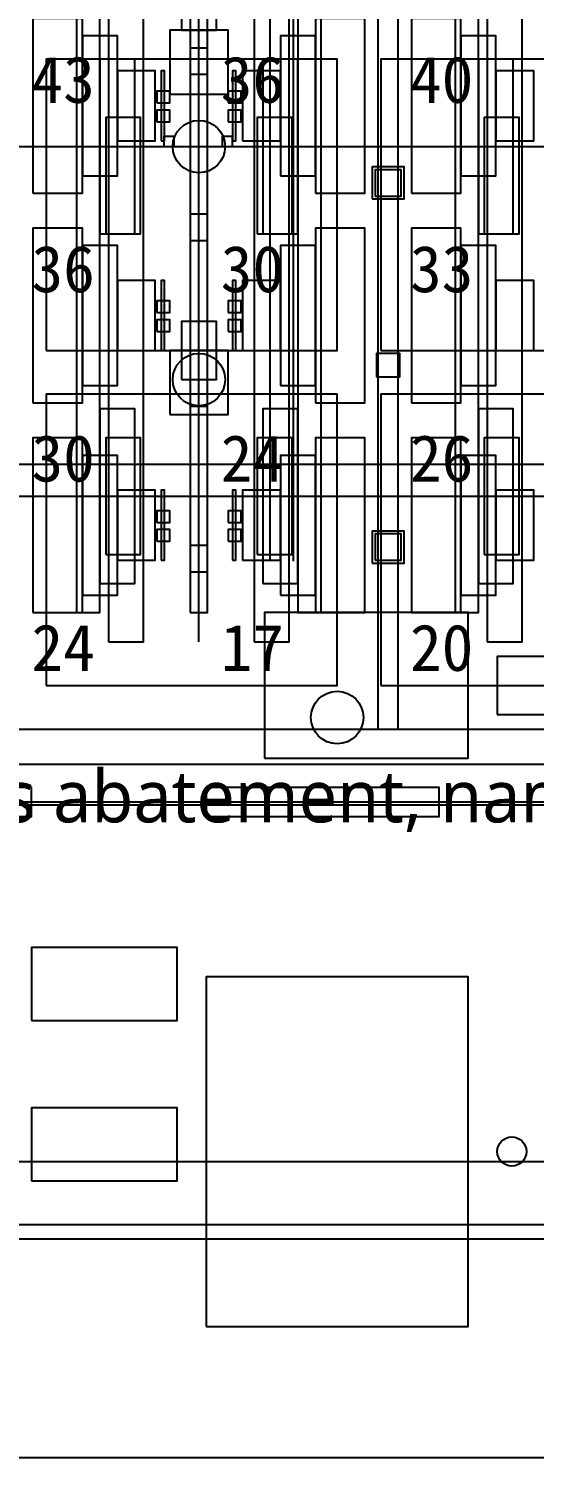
# Model space of a CAD drawing. Header units: metres. Extents: x -1640 to 1560, y -268 to 2338.
# Drawn here: x 166.9 to 184.28, y 862 to 911.05 of the extents above; entities that cross this region are included whole.
import ezdxf

# ---------------------------------------------------------------- set-up
doc = ezdxf.new("R2010")
doc.units = ezdxf.units.M
for name, color, linetype in [('1F_CDS', 5, 'Continuous'), ('1F_EHS_EXIT_DOOR_CONCEPT', 3, 'Continuous'), ('1F_EHS_EXTINGUISHER_HYDRANT_CABINET_CONCEPT', 1, 'Continuous'), ('1F_EHS_GAS_DETECTOR', 6, 'Continuous'), ('1F_PUMP', 2, 'Continuous'), ('1F_SCR', 3, 'Continuous'), ('1F_STRUCT_COLUMN', 8, 'Continuous'), ('1F_SUPPORT', 4, 'Continuous'), ('1F_ZONE', 3, 'Continuous'), ('2F_CSF_LATERAL_RACK_CONCEPT', 9, 'Continuous'), ('2F_EHS_EXIT_DOOR_CONCEPT', 3, 'Continuous'), ('2F_EHS_EXTINGUISHER_HYDRANT_CABINET_CONCEPT', 1, 'Continuous'), ('2F_EHS_GAS_DETECTOR', 6, 'Continuous'), ('2F_RFG', 5, 'Continuous'), ('2F_STRUCT_COLUMN', 8, 'Continuous'), ('2F_SUPPORT', 4, 'Continuous'), ('2F_VMB', 6, 'Continuous'), ('2F_ZONE', 3, 'Continuous'), ('3F_CLEANROOM_OVERHEAD_PIPE_DUCT_CONCEPT', 9, 'Continuous'), ('3F_EHS_EGRESS_DIST_M', 2, 'Continuous'), ('3F_EHS_EXIT_DOOR_CONCEPT', 3, 'Continuous'), ('3F_EHS_EXTINGUISHER_HYDRANT_CABINET_CONCEPT', 1, 'Continuous'), ('3F_ETCH', 2, 'Continuous'), ('3F_FOUP', 5, 'Continuous'), ('3F_OHT', 9, 'Continuous'), ('3F_OHTV', 1, 'Continuous'), ('3F_STRUCT_COLUMN', 8, 'Continuous'), ('3F_SUPPORT', 4, 'Continuous'), ('3F_TBAR', 6, 'Continuous'), ('3F_ZONE', 3, 'Continuous'), ('4F_DCC', 3, 'Continuous'), ('4F_FFU', 1, 'Continuous'), ('4F_STRUCT_PLENUM_TRUSS_CONCEPT', 9, 'Continuous'), ('4F_SUPPORT', 4, 'Continuous'), ('4F_ZONE', 3, 'Continuous'), ('5F_CDS', 5, 'Continuous'), ('5F_EHS_EXIT_DOOR_CONCEPT', 3, 'Continuous'), ('5F_EHS_EXTINGUISHER_HYDRANT_CABINET_CONCEPT', 1, 'Continuous'), ('5F_EHS_GAS_DETECTOR', 6, 'Continuous'), ('5F_PUMP', 2, 'Continuous'), ('5F_SCR', 3, 'Continuous'), ('5F_STRUCT_COLUMN', 8, 'Continuous'), ('5F_SUPPORT', 4, 'Continuous'), ('5F_ZONE', 3, 'Continuous'), ('6F_CSF_LATERAL_RACK_CONCEPT', 9, 'Continuous'), ('6F_EHS_EXIT_DOOR_CONCEPT', 3, 'Continuous'), ('6F_EHS_EXTINGUISHER_HYDRANT_CABINET_CONCEPT', 1, 'Continuous'), ('6F_EHS_GAS_DETECTOR', 6, 'Continuous'), ('6F_RFG', 5, 'Continuous'), ('6F_STRUCT_COLUMN', 8, 'Continuous'), ('6F_SUPPORT', 4, 'Continuous'), ('6F_VMB', 6, 'Continuous'), ('6F_ZONE', 3, 'Continuous'), ('7F_CLEANROOM_OVERHEAD_PIPE_DUCT_CONCEPT', 9, 'Continuous'), ('7F_EHS_EGRESS_DIST_M', 2, 'Continuous'), ('7F_EHS_EXIT_DOOR_CONCEPT', 3, 'Continuous'), ('7F_EHS_EXTINGUISHER_HYDRANT_CABINET_CONCEPT', 1, 'Continuous'), ('7F_ETCH', 2, 'Continuous'), ('7F_FOUP', 5, 'Continuous'), ('7F_OHT', 9, 'Continuous'), ('7F_OHTV', 1, 'Continuous'), ('7F_STRUCT_COLUMN', 8, 'Continuous'), ('7F_SUPPORT', 4, 'Continuous'), ('7F_TBAR', 6, 'Continuous'), ('7F_ZONE', 3, 'Continuous'), ('8F_DCC', 3, 'Continuous'), ('8F_FFU', 1, 'Continuous'), ('8F_STRUCT_PLENUM_TRUSS_CONCEPT', 9, 'Continuous'), ('8F_SUPPORT', 4, 'Continuous'), ('8F_ZONE', 3, 'Continuous'), ('EHS_GAS_SUPPLY', 3, 'Continuous'), ('EHS_PROCESS_EXHAUST', 1, 'Continuous'), ('EHS_TREATED_EXHAUST', 30, 'Continuous'), ('OUTLINE', 7, 'Continuous'), ('RF_RSC', 4, 'Continuous'), ('RF_STACK', 2, 'Continuous'), ('UTIL_CHEM_CONCEPT', 6, 'Continuous'), ('UTIL_CHW.R_CONCEPT', 2, 'Continuous'), ('UTIL_CHW.S_CONCEPT', 1, 'Continuous'), ('UTIL_EXH.ACID_CONCEPT', 4, 'Continuous'), ('UTIL_EXH.ALK_CONCEPT', 5, 'Continuous'), ('UTIL_GAS.SPEC_CONCEPT', 3, 'Continuous'), ('UTIL_PCW.R_CONCEPT', 1, 'Continuous'), ('UTIL_PCW.S_CONCEPT', 6, 'Continuous'), ('UTIL_TEXT', 7, 'Continuous'), ('UTIL_UPW.R_CONCEPT', 2, 'Continuous'), ('UTIL_UPW.S_CONCEPT', 1, 'Continuous')]:
    doc.layers.add(name, color=color, linetype=linetype)
doc.styles.add('KO', font='malgun.ttf')

msp = doc.modelspace()

# ---------------------------------------------------------------- linework, layer by layer
at = {"layer": '1F_CDS'}
for points in [[(167, 877), (172, 877), (172, 879.5), (167, 879.5)], [(167, 871.5), (172, 871.5), (172, 874), (167, 874)]]:
    msp.add_lwpolyline(points, close=True, dxfattribs=at)
at = {"layer": '1F_EHS_EXIT_DOOR_CONCEPT'}
msp.add_circle((177.5, 887.4), 0.9, dxfattribs=at)
at = {"layer": '1F_EHS_EXTINGUISHER_HYDRANT_CABINET_CONCEPT'}
msp.add_circle((183.5, 872.5), 0.5, dxfattribs=at)
at = {"layer": '1F_EHS_GAS_DETECTOR'}
msp.add_circle((172.75, 899), 0.9, dxfattribs=at)
at = {"layer": '1F_PUMP'}
for points in [[(169.55, 904), (170.75, 904), (170.75, 908), (169.55, 908)], [(174.75, 904), (175.95, 904), (175.95, 908), (174.75, 908)], [(182.55, 904), (183.75, 904), (183.75, 908), (182.55, 908)], [(169.55, 893), (170.75, 893), (170.75, 897), (169.55, 897)], [(174.75, 893), (175.95, 893), (175.95, 897), (174.75, 897)], [(182.55, 893), (183.75, 893), (183.75, 897), (182.55, 897)]]:
    msp.add_lwpolyline(points, close=True, dxfattribs=at)
at = {"layer": '1F_SCR'}
for points in [[(171.75, 908.8), (173.75, 908.8), (173.75, 911), (171.75, 911)], [(171.75, 897.8), (173.75, 897.8), (173.75, 900), (171.75, 900)]]:
    msp.add_lwpolyline(points, close=True, dxfattribs=at)
at = {"layer": '1F_STRUCT_COLUMN'}
for points in [[(178.7, 905.2), (179.8, 905.2), (179.8, 906.3), (178.7, 906.3)], [(178.7, 892.7), (179.8, 892.7), (179.8, 893.8), (178.7, 893.8)]]:
    msp.add_lwpolyline(points, close=True, dxfattribs=at)
at = {"layer": '1F_SUPPORT'}
msp.add_lwpolyline([(173, 866.5), (182, 866.5), (182, 878.5), (173, 878.5)], close=True, dxfattribs=at)
at = {"layer": '1F_ZONE'}
msp.add_lwpolyline([(16.5, 887), (290, 887), (290, 1045), (16.5, 1045)], close=True, dxfattribs=at)
at = {"layer": '2F_CSF_LATERAL_RACK_CONCEPT'}
for points in [[(168.55, 891), (169.35, 891), (169.35, 1041), (168.55, 1041)], [(176.15, 891), (176.95, 891), (176.95, 1041), (176.15, 1041)], [(181.55, 891), (182.35, 891), (182.35, 1041), (181.55, 1041)]]:
    msp.add_lwpolyline(points, close=True, dxfattribs=at)
at = {"layer": '2F_EHS_EXIT_DOOR_CONCEPT'}
msp.add_circle((177.5, 887.4), 0.9, dxfattribs=at)
at = {"layer": '2F_EHS_EXTINGUISHER_HYDRANT_CABINET_CONCEPT'}
msp.add_circle((183.5, 872.5), 0.5, dxfattribs=at)
at = {"layer": '2F_EHS_GAS_DETECTOR'}
msp.add_circle((172.75, 907), 0.9, dxfattribs=at)
at = {"layer": '2F_RFG'}
for points in [[(169.35, 904), (170.55, 904), (170.55, 910), (169.35, 910)], [(174.95, 904), (176.15, 904), (176.15, 910), (174.95, 910)], [(182.35, 904), (183.55, 904), (183.55, 910), (182.35, 910)], [(169.35, 892), (170.55, 892), (170.55, 898), (169.35, 898)], [(174.95, 892), (176.15, 892), (176.15, 898), (174.95, 898)], [(182.35, 892), (183.55, 892), (183.55, 898), (182.35, 898)]]:
    msp.add_lwpolyline(points, close=True, dxfattribs=at)
at = {"layer": '2F_STRUCT_COLUMN'}
for points in [[(178.8, 905.3), (179.7, 905.3), (179.7, 906.2), (178.8, 906.2)], [(178.8, 892.8), (179.7, 892.8), (179.7, 893.7), (178.8, 893.7)]]:
    msp.add_lwpolyline(points, close=True, dxfattribs=at)
at = {"layer": '2F_SUPPORT'}
msp.add_lwpolyline([(173, 866.5), (182, 866.5), (182, 878.5), (173, 878.5)], close=True, dxfattribs=at)
at = {"layer": '2F_VMB'}
for points in [[(172.15, 911), (173.35, 911), (173.35, 913), (172.15, 913)], [(172.15, 899), (173.35, 899), (173.35, 901), (172.15, 901)]]:
    msp.add_lwpolyline(points, close=True, dxfattribs=at)
at = {"layer": '2F_ZONE'}
msp.add_lwpolyline([(16.5, 887), (290, 887), (290, 1045), (16.5, 1045)], close=True, dxfattribs=at)
at = {"layer": '3F_CLEANROOM_OVERHEAD_PIPE_DUCT_CONCEPT'}
for points in [[(169.65, 890), (170.85, 890), (170.85, 1042), (169.65, 1042)], [(174.65, 890), (175.85, 890), (175.85, 1042), (174.65, 1042)], [(182.65, 890), (183.85, 890), (183.85, 1042), (182.65, 1042)]]:
    msp.add_lwpolyline(points, close=True, dxfattribs=at)
at = {"layer": '3F_EHS_EXIT_DOOR_CONCEPT'}
msp.add_circle((177.5, 887.4), 0.9, dxfattribs=at)
at = {"layer": '3F_EHS_EXTINGUISHER_HYDRANT_CABINET_CONCEPT'}
msp.add_circle((183.5, 872.5), 0.5, dxfattribs=at)
at = {"layer": '3F_ETCH'}
for points in [[(167.05, 905.4), (168.75, 905.4), (168.75, 911.4), (167.05, 911.4)], [(176.75, 905.4), (178.45, 905.4), (178.45, 911.4), (176.75, 911.4)], [(180.05, 905.4), (181.75, 905.4), (181.75, 911.4), (180.05, 911.4)], [(168.75, 906), (169.95, 906), (169.95, 910.8), (168.75, 910.8)], [(175.55, 906), (176.75, 906), (176.75, 910.8), (175.55, 910.8)], [(181.75, 906), (182.95, 906), (182.95, 910.8), (181.75, 910.8)], [(169.95, 907.2), (171.25, 907.2), (171.25, 909.6), (169.95, 909.6)], [(174.25, 907.2), (175.55, 907.2), (175.55, 909.6), (174.25, 909.6)], [(182.95, 907.2), (184.25, 907.2), (184.25, 909.6), (182.95, 909.6)], [(167.05, 898.2), (168.75, 898.2), (168.75, 904.2), (167.05, 904.2)], [(176.75, 898.2), (178.45, 898.2), (178.45, 904.2), (176.75, 904.2)], [(180.05, 898.2), (181.75, 898.2), (181.75, 904.2), (180.05, 904.2)], [(168.75, 898.8), (169.95, 898.8), (169.95, 903.6), (168.75, 903.6)], [(175.55, 898.8), (176.75, 898.8), (176.75, 903.6), (175.55, 903.6)], [(181.75, 898.8), (182.95, 898.8), (182.95, 903.6), (181.75, 903.6)], [(169.95, 900), (171.25, 900), (171.25, 902.4), (169.95, 902.4)], [(174.25, 900), (175.55, 900), (175.55, 902.4), (174.25, 902.4)], [(182.95, 900), (184.25, 900), (184.25, 902.4), (182.95, 902.4)], [(167.05, 891), (168.75, 891), (168.75, 897), (167.05, 897)], [(176.75, 891), (178.45, 891), (178.45, 897), (176.75, 897)], [(180.05, 891), (181.75, 891), (181.75, 897), (180.05, 897)], [(168.75, 891.6), (169.95, 891.6), (169.95, 896.4), (168.75, 896.4)], [(175.55, 891.6), (176.75, 891.6), (176.75, 896.4), (175.55, 896.4)], [(181.75, 891.6), (182.95, 891.6), (182.95, 896.4), (181.75, 896.4)], [(169.95, 892.8), (171.25, 892.8), (171.25, 895.2), (169.95, 895.2)], [(174.25, 892.8), (175.55, 892.8), (175.55, 895.2), (174.25, 895.2)], [(182.95, 892.8), (184.25, 892.8), (184.25, 895.2), (182.95, 895.2)]]:
    msp.add_lwpolyline(points, close=True, dxfattribs=at)
at = {"layer": '3F_FOUP'}
for points in [[(171.3, 908.5), (171.75, 908.5), (171.75, 908.9), (171.3, 908.9)], [(173.75, 908.5), (174.2, 908.5), (174.2, 908.9), (173.75, 908.9)], [(171.3, 907.85), (171.75, 907.85), (171.75, 908.25), (171.3, 908.25)], [(173.75, 907.85), (174.2, 907.85), (174.2, 908.25), (173.75, 908.25)], [(171.3, 901.3), (171.75, 901.3), (171.75, 901.7), (171.3, 901.7)], [(173.75, 901.3), (174.2, 901.3), (174.2, 901.7), (173.75, 901.7)], [(171.3, 900.65), (171.75, 900.65), (171.75, 901.05), (171.3, 901.05)], [(173.75, 900.65), (174.2, 900.65), (174.2, 901.05), (173.75, 901.05)], [(171.3, 894.1), (171.75, 894.1), (171.75, 894.5), (171.3, 894.5)], [(173.75, 894.1), (174.2, 894.1), (174.2, 894.5), (173.75, 894.5)], [(171.3, 893.45), (171.75, 893.45), (171.75, 893.85), (171.3, 893.85)], [(173.75, 893.45), (174.2, 893.45), (174.2, 893.85), (173.75, 893.85)]]:
    msp.add_lwpolyline(points, close=True, dxfattribs=at)
at = {"layer": '3F_OHT'}
msp.add_line((172.75, 890), (172.75, 962), dxfattribs=at)
at = {"layer": '3F_OHTV'}
for points in [[(172.45, 909.48), (173.05, 909.48), (173.05, 910.38), (172.45, 910.38)], [(172.45, 903.78), (173.05, 903.78), (173.05, 904.68), (172.45, 904.68)], [(172.45, 898.09), (173.05, 898.09), (173.05, 898.99), (172.45, 898.99)], [(172.45, 892.4), (173.05, 892.4), (173.05, 893.3), (172.45, 893.3)]]:
    msp.add_lwpolyline(points, close=True, dxfattribs=at)
at = {"layer": '3F_STRUCT_COLUMN'}
msp.add_lwpolyline([(178.85, 899.1), (179.65, 899.1), (179.65, 899.9), (178.85, 899.9)], close=True, dxfattribs=at)
at = {"layer": '3F_SUPPORT'}
msp.add_lwpolyline([(173, 866.5), (182, 866.5), (182, 878.5), (173, 878.5)], close=True, dxfattribs=at)
at = {"layer": '3F_TBAR'}
for points in [[(171.45, 907.2), (171.57, 907.2), (171.57, 909.6), (171.45, 909.6)], [(173.9, 907.2), (174.02, 907.2), (174.02, 909.6), (173.9, 909.6)], [(171.45, 900), (171.57, 900), (171.57, 902.4), (171.45, 902.4)], [(173.9, 900), (174.02, 900), (174.02, 902.4), (173.9, 902.4)], [(171.45, 892.8), (171.57, 892.8), (171.57, 895.2), (171.45, 895.2)], [(173.9, 892.8), (174.02, 892.8), (174.02, 895.2), (173.9, 895.2)]]:
    msp.add_lwpolyline(points, close=True, dxfattribs=at)
at = {"layer": '3F_ZONE'}
msp.add_lwpolyline([(16.5, 887), (290, 887), (290, 1045), (16.5, 1045)], close=True, dxfattribs=at)
at = {"layer": '4F_DCC'}
for points in [[(159, 884), (167, 884), (167, 885), (159, 885)], [(173, 884), (181, 884), (181, 885), (173, 885)]]:
    msp.add_lwpolyline(points, close=True, dxfattribs=at)
at = {"layer": '4F_FFU'}
for points in [[(167.5, 900), (177.5, 900), (177.5, 910), (167.5, 910)], [(179, 900), (189, 900), (189, 910), (179, 910)], [(167.5, 888.5), (177.5, 888.5), (177.5, 898.5), (167.5, 898.5)], [(179, 888.5), (189, 888.5), (189, 898.5), (179, 898.5)]]:
    msp.add_lwpolyline(points, close=True, dxfattribs=at)
at = {"layer": '4F_STRUCT_PLENUM_TRUSS_CONCEPT'}
msp.add_lwpolyline([(178.9, 887), (179.6, 887), (179.6, 1045), (178.9, 1045)], close=True, dxfattribs=at)
at = {"layer": '4F_SUPPORT'}
msp.add_lwpolyline([(173, 866.5), (182, 866.5), (182, 878.5), (173, 878.5)], close=True, dxfattribs=at)
at = {"layer": '4F_ZONE'}
msp.add_lwpolyline([(16.5, 887), (290, 887), (290, 1045), (16.5, 1045)], close=True, dxfattribs=at)
at = {"layer": '5F_CDS'}
for points in [[(167, 877), (172, 877), (172, 879.5), (167, 879.5)], [(167, 871.5), (172, 871.5), (172, 874), (167, 874)]]:
    msp.add_lwpolyline(points, close=True, dxfattribs=at)
at = {"layer": '5F_EHS_EXIT_DOOR_CONCEPT'}
msp.add_circle((177.5, 887.4), 0.9, dxfattribs=at)
at = {"layer": '5F_EHS_EXTINGUISHER_HYDRANT_CABINET_CONCEPT'}
msp.add_circle((183.5, 872.5), 0.5, dxfattribs=at)
at = {"layer": '5F_EHS_GAS_DETECTOR'}
msp.add_circle((172.75, 899), 0.9, dxfattribs=at)
at = {"layer": '5F_PUMP'}
for points in [[(169.55, 904), (170.75, 904), (170.75, 908), (169.55, 908)], [(174.75, 904), (175.95, 904), (175.95, 908), (174.75, 908)], [(182.55, 904), (183.75, 904), (183.75, 908), (182.55, 908)], [(169.55, 893), (170.75, 893), (170.75, 897), (169.55, 897)], [(174.75, 893), (175.95, 893), (175.95, 897), (174.75, 897)], [(182.55, 893), (183.75, 893), (183.75, 897), (182.55, 897)]]:
    msp.add_lwpolyline(points, close=True, dxfattribs=at)
at = {"layer": '5F_SCR'}
for points in [[(171.75, 908.8), (173.75, 908.8), (173.75, 911), (171.75, 911)], [(171.75, 897.8), (173.75, 897.8), (173.75, 900), (171.75, 900)]]:
    msp.add_lwpolyline(points, close=True, dxfattribs=at)
at = {"layer": '5F_STRUCT_COLUMN'}
for points in [[(178.7, 905.2), (179.8, 905.2), (179.8, 906.3), (178.7, 906.3)], [(178.7, 892.7), (179.8, 892.7), (179.8, 893.8), (178.7, 893.8)]]:
    msp.add_lwpolyline(points, close=True, dxfattribs=at)
at = {"layer": '5F_SUPPORT'}
msp.add_lwpolyline([(173, 866.5), (182, 866.5), (182, 878.5), (173, 878.5)], close=True, dxfattribs=at)
at = {"layer": '5F_ZONE'}
msp.add_lwpolyline([(16.5, 887), (290, 887), (290, 1045), (16.5, 1045)], close=True, dxfattribs=at)
at = {"layer": '6F_CSF_LATERAL_RACK_CONCEPT'}
for points in [[(168.55, 891), (169.35, 891), (169.35, 1041), (168.55, 1041)], [(176.15, 891), (176.95, 891), (176.95, 1041), (176.15, 1041)], [(181.55, 891), (182.35, 891), (182.35, 1041), (181.55, 1041)]]:
    msp.add_lwpolyline(points, close=True, dxfattribs=at)
at = {"layer": '6F_EHS_EXIT_DOOR_CONCEPT'}
msp.add_circle((177.5, 887.4), 0.9, dxfattribs=at)
at = {"layer": '6F_EHS_EXTINGUISHER_HYDRANT_CABINET_CONCEPT'}
msp.add_circle((183.5, 872.5), 0.5, dxfattribs=at)
at = {"layer": '6F_EHS_GAS_DETECTOR'}
msp.add_circle((172.75, 907), 0.9, dxfattribs=at)
at = {"layer": '6F_RFG'}
for points in [[(169.35, 904), (170.55, 904), (170.55, 910), (169.35, 910)], [(174.95, 904), (176.15, 904), (176.15, 910), (174.95, 910)], [(182.35, 904), (183.55, 904), (183.55, 910), (182.35, 910)], [(169.35, 892), (170.55, 892), (170.55, 898), (169.35, 898)], [(174.95, 892), (176.15, 892), (176.15, 898), (174.95, 898)], [(182.35, 892), (183.55, 892), (183.55, 898), (182.35, 898)]]:
    msp.add_lwpolyline(points, close=True, dxfattribs=at)
at = {"layer": '6F_STRUCT_COLUMN'}
for points in [[(178.8, 905.3), (179.7, 905.3), (179.7, 906.2), (178.8, 906.2)], [(178.8, 892.8), (179.7, 892.8), (179.7, 893.7), (178.8, 893.7)]]:
    msp.add_lwpolyline(points, close=True, dxfattribs=at)
at = {"layer": '6F_SUPPORT'}
msp.add_lwpolyline([(173, 866.5), (182, 866.5), (182, 878.5), (173, 878.5)], close=True, dxfattribs=at)
at = {"layer": '6F_VMB'}
for points in [[(172.15, 911), (173.35, 911), (173.35, 913), (172.15, 913)], [(172.15, 899), (173.35, 899), (173.35, 901), (172.15, 901)]]:
    msp.add_lwpolyline(points, close=True, dxfattribs=at)
at = {"layer": '6F_ZONE'}
msp.add_lwpolyline([(16.5, 887), (290, 887), (290, 1045), (16.5, 1045)], close=True, dxfattribs=at)
at = {"layer": '7F_CLEANROOM_OVERHEAD_PIPE_DUCT_CONCEPT'}
for points in [[(169.65, 890), (170.85, 890), (170.85, 1042), (169.65, 1042)], [(174.65, 890), (175.85, 890), (175.85, 1042), (174.65, 1042)], [(182.65, 890), (183.85, 890), (183.85, 1042), (182.65, 1042)]]:
    msp.add_lwpolyline(points, close=True, dxfattribs=at)
at = {"layer": '7F_EHS_EXIT_DOOR_CONCEPT'}
msp.add_circle((177.5, 887.4), 0.9, dxfattribs=at)
at = {"layer": '7F_EHS_EXTINGUISHER_HYDRANT_CABINET_CONCEPT'}
msp.add_circle((183.5, 872.5), 0.5, dxfattribs=at)
at = {"layer": '7F_ETCH'}
for points in [[(167.05, 905.4), (168.75, 905.4), (168.75, 911.4), (167.05, 911.4)], [(176.75, 905.4), (178.45, 905.4), (178.45, 911.4), (176.75, 911.4)], [(180.05, 905.4), (181.75, 905.4), (181.75, 911.4), (180.05, 911.4)], [(168.75, 906), (169.95, 906), (169.95, 910.8), (168.75, 910.8)], [(175.55, 906), (176.75, 906), (176.75, 910.8), (175.55, 910.8)], [(181.75, 906), (182.95, 906), (182.95, 910.8), (181.75, 910.8)], [(169.95, 907.2), (171.25, 907.2), (171.25, 909.6), (169.95, 909.6)], [(174.25, 907.2), (175.55, 907.2), (175.55, 909.6), (174.25, 909.6)], [(182.95, 907.2), (184.25, 907.2), (184.25, 909.6), (182.95, 909.6)], [(167.05, 898.2), (168.75, 898.2), (168.75, 904.2), (167.05, 904.2)], [(176.75, 898.2), (178.45, 898.2), (178.45, 904.2), (176.75, 904.2)], [(180.05, 898.2), (181.75, 898.2), (181.75, 904.2), (180.05, 904.2)], [(168.75, 898.8), (169.95, 898.8), (169.95, 903.6), (168.75, 903.6)], [(175.55, 898.8), (176.75, 898.8), (176.75, 903.6), (175.55, 903.6)], [(181.75, 898.8), (182.95, 898.8), (182.95, 903.6), (181.75, 903.6)], [(169.95, 900), (171.25, 900), (171.25, 902.4), (169.95, 902.4)], [(174.25, 900), (175.55, 900), (175.55, 902.4), (174.25, 902.4)], [(182.95, 900), (184.25, 900), (184.25, 902.4), (182.95, 902.4)], [(167.05, 891), (168.75, 891), (168.75, 897), (167.05, 897)], [(176.75, 891), (178.45, 891), (178.45, 897), (176.75, 897)], [(180.05, 891), (181.75, 891), (181.75, 897), (180.05, 897)], [(168.75, 891.6), (169.95, 891.6), (169.95, 896.4), (168.75, 896.4)], [(175.55, 891.6), (176.75, 891.6), (176.75, 896.4), (175.55, 896.4)], [(181.75, 891.6), (182.95, 891.6), (182.95, 896.4), (181.75, 896.4)], [(169.95, 892.8), (171.25, 892.8), (171.25, 895.2), (169.95, 895.2)], [(174.25, 892.8), (175.55, 892.8), (175.55, 895.2), (174.25, 895.2)], [(182.95, 892.8), (184.25, 892.8), (184.25, 895.2), (182.95, 895.2)]]:
    msp.add_lwpolyline(points, close=True, dxfattribs=at)
at = {"layer": '7F_FOUP'}
for points in [[(171.3, 908.5), (171.75, 908.5), (171.75, 908.9), (171.3, 908.9)], [(173.75, 908.5), (174.2, 908.5), (174.2, 908.9), (173.75, 908.9)], [(171.3, 907.85), (171.75, 907.85), (171.75, 908.25), (171.3, 908.25)], [(173.75, 907.85), (174.2, 907.85), (174.2, 908.25), (173.75, 908.25)], [(171.3, 901.3), (171.75, 901.3), (171.75, 901.7), (171.3, 901.7)], [(173.75, 901.3), (174.2, 901.3), (174.2, 901.7), (173.75, 901.7)], [(171.3, 900.65), (171.75, 900.65), (171.75, 901.05), (171.3, 901.05)], [(173.75, 900.65), (174.2, 900.65), (174.2, 901.05), (173.75, 901.05)], [(171.3, 894.1), (171.75, 894.1), (171.75, 894.5), (171.3, 894.5)], [(173.75, 894.1), (174.2, 894.1), (174.2, 894.5), (173.75, 894.5)], [(171.3, 893.45), (171.75, 893.45), (171.75, 893.85), (171.3, 893.85)], [(173.75, 893.45), (174.2, 893.45), (174.2, 893.85), (173.75, 893.85)]]:
    msp.add_lwpolyline(points, close=True, dxfattribs=at)
at = {"layer": '7F_OHT'}
msp.add_line((172.75, 890), (172.75, 962), dxfattribs=at)
at = {"layer": '7F_OHTV'}
for points in [[(172.45, 909.48), (173.05, 909.48), (173.05, 910.38), (172.45, 910.38)], [(172.45, 903.78), (173.05, 903.78), (173.05, 904.68), (172.45, 904.68)], [(172.45, 898.09), (173.05, 898.09), (173.05, 898.99), (172.45, 898.99)], [(172.45, 892.4), (173.05, 892.4), (173.05, 893.3), (172.45, 893.3)]]:
    msp.add_lwpolyline(points, close=True, dxfattribs=at)
at = {"layer": '7F_STRUCT_COLUMN'}
msp.add_lwpolyline([(178.85, 899.1), (179.65, 899.1), (179.65, 899.9), (178.85, 899.9)], close=True, dxfattribs=at)
at = {"layer": '7F_SUPPORT'}
msp.add_lwpolyline([(173, 866.5), (182, 866.5), (182, 878.5), (173, 878.5)], close=True, dxfattribs=at)
at = {"layer": '7F_TBAR'}
for points in [[(171.45, 907.2), (171.57, 907.2), (171.57, 909.6), (171.45, 909.6)], [(173.9, 907.2), (174.02, 907.2), (174.02, 909.6), (173.9, 909.6)], [(171.45, 900), (171.57, 900), (171.57, 902.4), (171.45, 902.4)], [(173.9, 900), (174.02, 900), (174.02, 902.4), (173.9, 902.4)], [(171.45, 892.8), (171.57, 892.8), (171.57, 895.2), (171.45, 895.2)], [(173.9, 892.8), (174.02, 892.8), (174.02, 895.2), (173.9, 895.2)]]:
    msp.add_lwpolyline(points, close=True, dxfattribs=at)
at = {"layer": '7F_ZONE'}
msp.add_lwpolyline([(16.5, 887), (290, 887), (290, 1045), (16.5, 1045)], close=True, dxfattribs=at)
at = {"layer": '8F_DCC'}
for points in [[(159, 884), (167, 884), (167, 885), (159, 885)], [(173, 884), (181, 884), (181, 885), (173, 885)]]:
    msp.add_lwpolyline(points, close=True, dxfattribs=at)
at = {"layer": '8F_FFU'}
for points in [[(167.5, 900), (177.5, 900), (177.5, 910), (167.5, 910)], [(179, 900), (189, 900), (189, 910), (179, 910)], [(167.5, 888.5), (177.5, 888.5), (177.5, 898.5), (167.5, 898.5)], [(179, 888.5), (189, 888.5), (189, 898.5), (179, 898.5)]]:
    msp.add_lwpolyline(points, close=True, dxfattribs=at)
at = {"layer": '8F_STRUCT_PLENUM_TRUSS_CONCEPT'}
msp.add_lwpolyline([(178.9, 887), (179.6, 887), (179.6, 1045), (178.9, 1045)], close=True, dxfattribs=at)
at = {"layer": '8F_SUPPORT'}
msp.add_lwpolyline([(173, 866.5), (182, 866.5), (182, 878.5), (173, 878.5)], close=True, dxfattribs=at)
at = {"layer": '8F_ZONE'}
msp.add_lwpolyline([(16.5, 887), (290, 887), (290, 1045), (16.5, 1045)], close=True, dxfattribs=at)
at = {"layer": 'EHS_GAS_SUPPLY'}
msp.add_lwpolyline([(173.55, 907), (173.9, 907), (173.9, 907.35), (173.55, 907.35)], close=True, dxfattribs=at)
msp.add_lwpolyline([(173.55, 907), (173.9, 907), (173.9, 907.35), (173.55, 907.35)], close=True, dxfattribs=at)
at = {"layer": 'EHS_PROCESS_EXHAUST'}
msp.add_lwpolyline([(171.55, 907), (171.9, 907), (171.9, 907.35), (171.55, 907.35)], close=True, dxfattribs=at)
msp.add_lwpolyline([(171.55, 907), (171.9, 907), (171.9, 907.35), (171.55, 907.35)], close=True, dxfattribs=at)
at = {"layer": 'EHS_TREATED_EXHAUST'}
msp.add_lwpolyline([(172.45, 891), (173.05, 891), (173.05, 1053), (172.45, 1053)], close=True, dxfattribs=at)
msp.add_lwpolyline([(172.45, 891), (173.05, 891), (173.05, 1053), (172.45, 1053)], close=True, dxfattribs=at)
at = {"layer": 'OUTLINE'}
msp.add_lwpolyline([(-307, 862), (347, 862), (347, 1070), (-307, 1070)], close=True, dxfattribs=at)
at = {"layer": 'RF_RSC'}
msp.add_lwpolyline([(175, 886), (182, 886), (182, 891), (175, 891)], close=True, dxfattribs=at)
at = {"layer": 'RF_STACK'}
msp.add_lwpolyline([(183, 887.5), (185, 887.5), (185, 889.5), (183, 889.5)], close=True, dxfattribs=at)
at = {"layer": 'UTIL_CHEM_CONCEPT'}
msp.add_line((-273.3, 869.5), (286.3, 869.5), dxfattribs=at)
msp.add_line((-273.3, 869.5), (286.3, 869.5), dxfattribs=at)
at = {"layer": 'UTIL_CHW.R_CONCEPT'}
msp.add_line((-276.2, 885.8), (287.8, 885.8), dxfattribs=at)
msp.add_line((-276.2, 885.8), (287.8, 885.8), dxfattribs=at)
at = {"layer": 'UTIL_CHW.S_CONCEPT'}
msp.add_line((-277.5, 884.5), (286.5, 884.5), dxfattribs=at)
msp.add_line((-277.5, 884.5), (286.5, 884.5), dxfattribs=at)
at = {"layer": 'UTIL_EXH.ACID_CONCEPT'}
for p, q in [((-279.4, 885.8), (288.4, 885.8)), ((-279.4, 885.8), (288.4, 885.8)), ((-267.55, 870), (295.55, 870))]:
    msp.add_line(p, q, dxfattribs=at)
at = {"layer": 'UTIL_EXH.ALK_CONCEPT'}
for p, q in [((-279.4, 884.4), (288.4, 884.4)), ((-279.4, 884.4), (288.4, 884.4)), ((-267.55, 872.16), (295.55, 872.16))]:
    msp.add_line(p, q, dxfattribs=at)
at = {"layer": 'UTIL_GAS.SPEC_CONCEPT'}
msp.add_line((-275.3, 907), (286.3, 907), dxfattribs=at)
msp.add_line((-275.3, 907), (286.3, 907), dxfattribs=at)
at = {"layer": 'UTIL_PCW.R_CONCEPT'}
msp.add_line((176.005, 892.77), (176.005, 1039.22), dxfattribs=at)
msp.add_line((176.005, 892.77), (176.005, 1039.22), dxfattribs=at)
at = {"layer": 'UTIL_PCW.S_CONCEPT'}
msp.add_line((175.195, 892.77), (175.195, 1039.22), dxfattribs=at)
msp.add_line((175.195, 892.77), (175.195, 1039.22), dxfattribs=at)
at = {"layer": 'UTIL_UPW.R_CONCEPT'}
msp.add_line((-277.3, 896.1), (286.3, 896.1), dxfattribs=at)
msp.add_line((-277.3, 896.1), (286.3, 896.1), dxfattribs=at)
at = {"layer": 'UTIL_UPW.S_CONCEPT'}
msp.add_line((-277.3, 895), (286.3, 895), dxfattribs=at)
msp.add_line((-277.3, 895), (286.3, 895), dxfattribs=at)

# ---------------------------------------------------------------- texts
at = {"layer": '3F_EHS_EGRESS_DIST_M'}
for s, p in [('43', (167, 908.5)), ('36', (173.5, 908.5)), ('40', (180, 908.5)), ('36', (167, 902)), ('30', (173.5, 902)), ('33', (180, 902)), ('30', (167, 895.5)), ('24', (173.5, 895.5)), ('26', (180, 895.5)), ('24', (167, 889)), ('17', (173.5, 889)), ('20', (180, 889))]:
    msp.add_text(s, height=1.6, dxfattribs=at).set_placement(p)
at = {"layer": '7F_EHS_EGRESS_DIST_M'}
for s, p in [('43', (167, 908.5)), ('36', (173.5, 908.5)), ('40', (180, 908.5)), ('36', (167, 902)), ('30', (173.5, 902)), ('33', (180, 902)), ('30', (167, 895.5)), ('24', (173.5, 895.5)), ('26', (180, 895.5)), ('24', (167, 889)), ('17', (173.5, 889)), ('20', (180, 889))]:
    msp.add_text(s, height=1.6, dxfattribs=at).set_placement(p)
at = {"layer": 'UTIL_TEXT', "style": 'KO'}
msp.add_text('P4 rooftop RCS (regenerative catalytic system — process-gas abatement, named in the sustainability report; location is concept)', height=1.8, dxfattribs=at).set_placement((100.5, 883.8))

doc.saveas('drawing.dxf')
